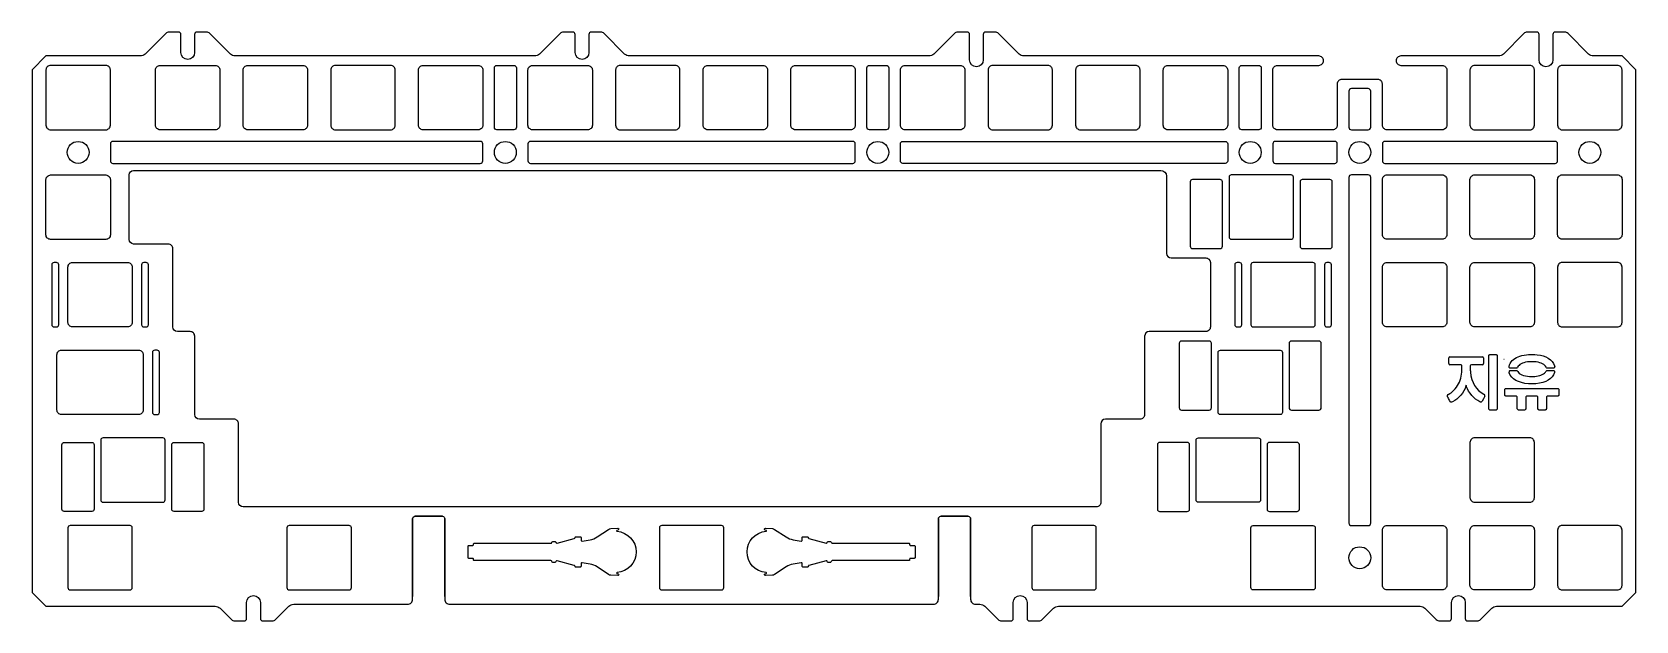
# Model space of a CAD drawing. Header units: millimetres. Extents: x 57 to 406, y 16 to 144.
import ezdxf

# ---------------------------------------------------------------- set-up
doc = ezdxf.new("R2010")
doc.units = ezdxf.units.MM
doc.layers.get('0').update_dxf_attribs({"linetype": 'CONTINUOUS'})

msp = doc.modelspace()

# ---------------------------------------------------------------- linework, layer by layer
for p, q in [((365.28, 72.17), (365.28, 72.78)), ((365.28, 71.56), (365.28, 72.17)), ((365.53, 73.03), (369.06, 73.03)), ((366.72, 71.31), (365.53, 71.31)), ((367.9, 71.31), (366.72, 71.31)), ((368.15, 70.69), (368.15, 71.06)), ((369.06, 73.03), (372.6, 73.03)), ((369.97, 71.06), (369.97, 70.71)), ((371.41, 71.31), (370.22, 71.31)), ((372.6, 71.31), (371.41, 71.31)), ((372.85, 72.78), (372.85, 72.17)), ((372.85, 72.17), (372.85, 71.56)), ((377.24, 72.5), (377.37, 72.5)), ((378.63, 70.62), (380.03, 70.62)), ((380.05, 70.02), (378.64, 70.02)), ((388.08, 70.02), (386.65, 70.02)), ((386.67, 70.62), (388.09, 70.62)), ((369.07, 66.84), (369.01, 66.63)), ((369.17, 66.54), (369.07, 66.84)), ((365.49, 63.56), (365.49, 63.56)), ((373.13, 64.48), (372.81, 63.93)), ((372.91, 64.89), (373.03, 64.83)), ((63.73, 41.42), (63.81, 41.42)), ((146.54, 38.37), (140.54, 38.37)), ((260.84, 38.37), (254.84, 38.37)), ((140.04, 37.87), (140.04, 20.92)), ((147.04, 20.92), (147.04, 37.87)), ((254.34, 37.87), (254.34, 20.92)), ((261.34, 20.92), (261.34, 37.87))]:
    msp.add_line(p, q)
for points in [[(254.84, 38.37), (260.84, 38.37, -0.414214), (261.34, 37.87), (261.34, 20.35, 0.414214), (262.42, 19.27), (263.38, 19.27, -0.198491), (264.44, 18.84), (267.34, 15.94, 0.198912), (268.05, 15.64), (270.13, 15.64, 0.414214), (270.63, 16.14), (270.63, 19.67, -1), (273.63, 19.67), (273.63, 16.14, 0.414214), (274.13, 15.64), (276.22, 15.64, 0.198912), (276.92, 15.94), (279.39, 18.4, -0.198912), (280.45, 18.84), (359.06, 18.84, -0.198912), (360.12, 18.4), (362.59, 15.94, 0.198912), (363.3, 15.64), (365.38, 15.64, 0.414214), (365.88, 16.14), (365.88, 19.67, -1), (368.88, 19.67), (368.88, 16.14, 0.414214), (369.38, 15.64), (371.47, 15.64, 0.198912), (372.17, 15.94), (374.64, 18.4, -0.198912), (375.7, 18.84), (402.98, 18.84), (405.98, 21.84), (405.98, 135.41), (402.98, 138.41), (396.75, 138.41, -0.198912), (395.69, 138.84), (391.22, 143.31, 0.198912), (390.52, 143.61), (388.43, 143.61, 0.414214), (387.93, 143.11), (387.93, 137.58, -1), (384.93, 137.58), (384.93, 143.11, 0.414214), (384.43, 143.61), (382.35, 143.61, 0.198912), (381.64, 143.31), (377.17, 138.84, -0.198912), (376.11, 138.41), (354.86, 138.41, 0.414214), (353.86, 137.41), (353.86, 137.38, 0.414214), (354.86, 136.38), (363.86, 136.38, -0.414214), (364.86, 135.38), (364.86, 123.38, -0.414214), (363.86, 122.38), (351.86, 122.38, -0.414214), (350.86, 123.38), (350.86, 132.33, 0.414214), (349.86, 133.33), (342.05, 133.33, 0.414214), (341.05, 132.33), (341.05, 123.38, -0.414214), (340.05, 122.38), (328.05, 122.38, -0.414214), (327.05, 123.38), (327.05, 135.38, -0.414214), (328.05, 136.38), (337.05, 136.38, 0.414214), (338.05, 137.38), (338.05, 137.41, 0.414214), (337.05, 138.41), (272.93, 138.41, -0.198912), (271.87, 138.84), (267.4, 143.31, 0.198912), (266.69, 143.61), (264.61, 143.61, 0.414214), (264.11, 143.11), (264.11, 137.58, -1), (261.11, 137.58), (261.11, 143.11, 0.414214), (260.61, 143.61), (258.52, 143.61, 0.198912), (257.81, 143.31), (253.35, 138.84, -0.198912), (252.28, 138.41), (187.2, 138.41, -0.198912), (186.14, 138.84), (181.67, 143.31, 0.198912), (180.97, 143.61), (178.88, 143.61, 0.414214), (178.38, 143.11), (178.38, 139.16, -1), (175.38, 139.16), (175.38, 143.11, 0.414214), (174.88, 143.61), (172.8, 143.61, 0.198912), (172.09, 143.31), (167.62, 138.84, -0.198912), (166.56, 138.41), (101.48, 138.41, -0.198912), (100.42, 138.84), (95.95, 143.31, 0.198912), (95.24, 143.61), (93.16, 143.61, 0.414214), (92.66, 143.11), (92.66, 139.16, -1), (89.66, 139.16), (89.66, 143.11, 0.414214), (89.16, 143.61), (87.07, 143.61, 0.198912), (86.36, 143.31), (81.9, 138.84, -0.198912), (80.83, 138.41), (60.32, 138.41), (57.32, 135.41), (57.32, 21.84), (60.32, 18.84), (97.12, 18.84, -0.198912), (98.18, 18.4), (100.65, 15.94, 0.198912), (101.36, 15.64), (103.44, 15.64, 0.414214), (103.94, 16.14), (103.94, 19.67, -1), (106.94, 19.67), (106.94, 16.14, 0.414214), (107.44, 15.64), (109.53, 15.64, 0.198912), (110.24, 15.94), (113.13, 18.83, -0.199266), (114.19, 19.27), (138.97, 19.27, 0.414214), (140.04, 20.35), (140.04, 37.87, -0.414214), (140.54, 38.37), (146.54, 38.37, -0.414214), (147.04, 37.87), (147.04, 20.35, 0.414214), (148.12, 19.27), (253.27, 19.27, 0.414214), (254.34, 20.35), (254.34, 37.87, -0.414214)], [(60.34, 123.38, 0.414214), (61.34, 122.38), (73.34, 122.38, 0.414214), (74.34, 123.38), (74.34, 135.38, 0.414214), (73.34, 136.38), (61.34, 136.38, 0.414214), (60.34, 135.38)], [(98.16, 135.38), (98.16, 123.38, -0.414214), (97.16, 122.38), (85.16, 122.38, -0.414214), (84.16, 123.38), (84.16, 135.38, -0.414214), (85.16, 136.38), (97.16, 136.38, -0.414214)], [(117.21, 123.38, -0.414214), (116.21, 122.38), (104.21, 122.38, -0.414214), (103.21, 123.38), (103.21, 135.38, -0.414214), (104.21, 136.38), (116.21, 136.38, -0.414214), (117.21, 135.38)], [(123.26, 136.38, 0.414214), (122.26, 135.38), (122.26, 123.38, 0.414214), (123.26, 122.38), (135.26, 122.38, 0.414214), (136.26, 123.38), (136.26, 135.38, 0.414214), (135.26, 136.38)], [(142.31, 136.38), (154.31, 136.38, -0.414214), (155.31, 135.38), (155.31, 123.38, -0.414214), (154.31, 122.38), (142.31, 122.38, -0.414214), (141.31, 123.38), (141.31, 135.38, -0.414214)], [(162.05, 122.38), (158.38, 122.38, -0.414214), (157.83, 122.93), (157.83, 135.83, -0.414214), (158.38, 136.38), (162.05, 136.38, -0.414214), (162.6, 135.83), (162.6, 122.93, -0.414214)], [(178.12, 136.38, -0.414214), (179.12, 135.38), (179.12, 123.38, -0.414214), (178.12, 122.38), (166.12, 122.38, -0.414214), (165.12, 123.38), (165.12, 135.38, -0.414214), (166.12, 136.38)], [(185.17, 122.38), (197.17, 122.38, 0.414214), (198.17, 123.38), (198.17, 135.38, 0.414214), (197.17, 136.38), (185.17, 136.38, 0.414214), (184.17, 135.38), (184.17, 123.38, 0.414214)], [(204.22, 122.38, -0.414214), (203.22, 123.38), (203.22, 135.38, -0.414214), (204.22, 136.38), (216.22, 136.38, -0.414214), (217.22, 135.38), (217.22, 123.38, -0.414214), (216.22, 122.38)], [(222.27, 123.38), (222.27, 135.38, -0.414214), (223.27, 136.38), (235.27, 136.38, -0.414214), (236.27, 135.38), (236.27, 123.38, -0.414214), (235.27, 122.38), (223.27, 122.38, -0.414214)], [(243.01, 136.38, -0.414214), (243.56, 135.83), (243.56, 122.93, -0.414214), (243.01, 122.38), (239.35, 122.38, -0.414214), (238.8, 122.93), (238.8, 135.83, -0.414214), (239.35, 136.38)], [(246.08, 135.38, -0.414214), (247.08, 136.38), (259.08, 136.38, -0.414214), (260.08, 135.38), (260.08, 123.38, -0.414214), (259.08, 122.38), (247.08, 122.38, -0.414214), (246.08, 123.38)], [(279.13, 135.38, 0.414214), (278.13, 136.38), (266.13, 136.38, 0.414214), (265.13, 135.38), (265.13, 123.38, 0.414214), (266.13, 122.38), (278.13, 122.38, 0.414214), (279.13, 123.38)], [(297.18, 136.38), (285.18, 136.38, 0.414214), (284.18, 135.38), (284.18, 123.38, 0.414214), (285.18, 122.38), (297.18, 122.38, 0.414214), (298.18, 123.38), (298.18, 135.38, 0.414214)], [(304.23, 122.38, -0.414214), (303.23, 123.38), (303.23, 135.38, -0.414214), (304.23, 136.38), (316.23, 136.38, -0.414214), (317.23, 135.38), (317.23, 123.38, -0.414214), (316.23, 122.38)], [(323.97, 136.38, -0.414214), (324.52, 135.83), (324.52, 122.93, -0.414214), (323.97, 122.38), (320.31, 122.38, -0.414214), (319.76, 122.93), (319.76, 135.83, -0.414214), (320.31, 136.38)], [(383.91, 123.38), (383.91, 135.38, 0.414214), (382.91, 136.38), (370.91, 136.38, 0.414214), (369.91, 135.38), (369.91, 123.38, 0.414214), (370.91, 122.38), (382.91, 122.38, 0.414214)], [(402.96, 135.38, 0.414214), (401.96, 136.38), (389.96, 136.38, 0.414214), (388.96, 135.38), (388.96, 123.38, 0.414214), (389.96, 122.38), (401.96, 122.38, 0.414214), (402.96, 123.38)], [(347.78, 131.31), (344.12, 131.31, 0.414214), (343.57, 130.76), (343.57, 122.93, 0.414214), (344.12, 122.38), (347.78, 122.38, 0.414214), (348.33, 122.93), (348.33, 130.76, 0.414214)], [(154.76, 119.85), (74.89, 119.85, 0.414214), (74.34, 119.3), (74.34, 115.63, 0.414214), (74.89, 115.08), (154.76, 115.08, 0.414214), (155.31, 115.63), (155.31, 119.3, 0.414214)], [(235.72, 119.85), (165.67, 119.85, 0.414214), (165.12, 119.3), (165.12, 115.63, 0.414214), (165.67, 115.08), (235.72, 115.08, 0.414214), (236.27, 115.63), (236.27, 119.3, 0.414214)], [(316.68, 119.85, -0.414214), (317.23, 119.3), (317.23, 115.63, -0.414214), (316.68, 115.08), (246.63, 115.08, -0.414214), (246.08, 115.63), (246.08, 119.3, -0.414214), (246.63, 119.85)], [(340.5, 119.85), (327.6, 119.85, 0.414214), (327.05, 119.3), (327.05, 115.63, 0.414214), (327.6, 115.08), (340.5, 115.08, 0.414214), (341.05, 115.63), (341.05, 119.3, 0.414214)], [(388.41, 119.85), (351.41, 119.85, 0.414214), (350.86, 119.3), (350.86, 115.63, 0.414214), (351.41, 115.08), (388.41, 115.08, 0.414214), (388.96, 115.63), (388.96, 119.3, 0.414214)], [(60.34, 111.55, -0.414214), (61.34, 112.55), (73.34, 112.55, -0.414214), (74.34, 111.55), (74.34, 99.55, -0.414214), (73.34, 98.55), (61.34, 98.55, -0.414214), (60.34, 99.55)], [(91.68, 78.52), (88.92, 78.52, -0.414001), (87.92, 79.52), (87.92, 96.55, 0.414994), (86.92, 97.55), (79.39, 97.55, -0.414001), (78.39, 98.55), (78.39, 112.55, -0.413999), (79.39, 113.55), (302.67, 113.55, -0.414167), (303.94, 112.28), (303.94, 95.52, 0.414001), (304.94, 94.52), (312.47, 94.52, -0.415009), (313.47, 93.52), (313.47, 79.52, -0.415009), (312.47, 78.52), (300.18, 78.52, 0.414001), (299.18, 77.52), (299.18, 60.47, -0.415009), (298.18, 59.47), (290.66, 59.47, 0.414001), (289.66, 58.47), (289.66, 41.42, -0.415009), (288.66, 40.42), (103.21, 40.42, -0.414001), (102.21, 41.42), (102.21, 58.47, 0.415001), (101.21, 59.47), (93.68, 59.47, -0.413581), (92.68, 60.47), (92.68, 77.52, 0.415001)], [(331.52, 112.07, 0.414214), (331.02, 112.57), (318.02, 112.57, 0.414214), (317.52, 112.07), (317.52, 99.07, 0.414214), (318.02, 98.57), (331.02, 98.57, 0.414214), (331.52, 99.07)], [(348.34, 36.92), (348.34, 112.02, 0.414214), (347.79, 112.57), (344.12, 112.57, 0.414214), (343.57, 112.02), (343.57, 36.92, 0.414214), (344.12, 36.37), (347.79, 36.37, 0.414214)], [(364.86, 111.57), (364.86, 99.57, -0.414214), (363.86, 98.57), (351.86, 98.57, -0.414214), (350.86, 99.57), (350.86, 111.57, -0.414214), (351.86, 112.57), (363.86, 112.57, -0.414214)], [(382.91, 112.57, -0.414214), (383.91, 111.57), (383.91, 99.57, -0.414214), (382.91, 98.57), (370.91, 98.57, -0.414214), (369.91, 99.57), (369.91, 111.57, -0.414214), (370.91, 112.57)], [(389.96, 112.57), (401.96, 112.57, -0.414214), (402.96, 111.57), (402.96, 99.57, -0.414214), (401.96, 98.57), (389.96, 98.57, -0.414214), (388.96, 99.57), (388.96, 111.57, -0.414214)], [(316.08, 97.07), (316.08, 111.07, 0.414214), (315.58, 111.57), (309.58, 111.57, 0.414214), (309.08, 111.07), (309.08, 97.07, 0.414214), (309.58, 96.57), (315.58, 96.57, 0.414214)], [(332.96, 97.07, 0.414214), (333.46, 96.57), (339.46, 96.57, 0.414214), (339.96, 97.07), (339.96, 111.07, 0.414214), (339.46, 111.57), (333.46, 111.57, 0.414214), (332.96, 111.07)], [(61.61, 93.02), (61.61, 80.02, 0.414214), (62.11, 79.52), (62.61, 79.52, 0.414214), (63.11, 80.02), (63.11, 93.02, 0.414214), (62.61, 93.52), (62.11, 93.52, 0.414214)], [(66.11, 93.52), (78.11, 93.52, -0.414214), (79.11, 92.52), (79.11, 80.52, -0.414214), (78.11, 79.52), (66.11, 79.52, -0.414214), (65.11, 80.52), (65.11, 92.52, -0.414214)], [(82.11, 79.52, 0.414214), (82.61, 80.02), (82.61, 93.02, 0.414214), (82.11, 93.52), (81.61, 93.52, 0.414214), (81.11, 93.02), (81.11, 80.02, 0.414214), (81.61, 79.52)], [(318.78, 80.02, 0.414214), (319.28, 79.52), (319.78, 79.52, 0.414214), (320.28, 80.02), (320.28, 93.02, 0.414214), (319.78, 93.52), (319.28, 93.52, 0.414214), (318.78, 93.02)], [(322.78, 79.52), (335.78, 79.52, 0.414214), (336.28, 80.02), (336.28, 93.02, 0.414214), (335.78, 93.52), (322.78, 93.52, 0.414214), (322.28, 93.02), (322.28, 80.02, 0.414214)], [(338.28, 93.02), (338.28, 80.02, 0.414214), (338.78, 79.52), (339.28, 79.52, 0.414214), (339.78, 80.02), (339.78, 93.02, 0.414214), (339.28, 93.52), (338.78, 93.52, 0.414214)], [(363.86, 79.52), (351.86, 79.52, -0.414214), (350.86, 80.52), (350.86, 92.52, -0.414214), (351.86, 93.52), (363.86, 93.52, -0.414214), (364.86, 92.52), (364.86, 80.52, -0.414214)], [(383.91, 80.52, -0.414214), (382.91, 79.52), (370.91, 79.52, -0.414214), (369.91, 80.52), (369.91, 92.52, -0.414214), (370.91, 93.52), (382.91, 93.52, -0.414214), (383.91, 92.52)], [(401.96, 79.52, 0.414214), (402.96, 80.52), (402.96, 92.52, 0.414214), (401.96, 93.52), (389.96, 93.52, 0.414214), (388.96, 92.52), (388.96, 80.52, 0.414214), (389.96, 79.52)], [(63.72, 74.47), (80.49, 74.47, -0.414214), (81.49, 73.47), (81.49, 61.47, -0.414214), (80.49, 60.47), (63.72, 60.47, -0.414214), (62.72, 61.47), (62.72, 73.47, -0.414214)], [(84.99, 60.97), (84.99, 73.97, 0.414214), (84.49, 74.47), (83.99, 74.47, 0.414214), (83.49, 73.97), (83.49, 60.97, 0.414214), (83.99, 60.47), (84.49, 60.47, 0.414214)], [(307.2, 76.47, 0.414214), (306.7, 75.97), (306.7, 61.97, 0.414214), (307.2, 61.47), (313.2, 61.47, 0.414214), (313.7, 61.97), (313.7, 75.97, 0.414214), (313.2, 76.47)], [(328.64, 74.47, -0.414214), (329.14, 73.97), (329.14, 60.97, -0.414214), (328.64, 60.47), (315.64, 60.47, -0.414214), (315.14, 60.97), (315.14, 73.97, -0.414214), (315.64, 74.47)], [(330.58, 61.97, 0.414214), (331.08, 61.47), (337.08, 61.47, 0.414214), (337.58, 61.97), (337.58, 75.97, 0.414214), (337.08, 76.47), (331.08, 76.47, 0.414214), (330.58, 75.97)], [(374.91, 73.52), (375.57, 73.52, -0.414214), (375.82, 73.27), (375.82, 67.49), (375.82, 61.72, -0.414214), (375.57, 61.47), (374.91, 61.47), (374.25, 61.47, -0.414214), (374, 61.72), (374, 67.49), (374, 73.27, -0.414214), (374.25, 73.52)], [(389.24, 65.34), (389.24, 64.76, -0.414214), (388.99, 64.51), (387.88, 64.51), (386.76, 64.51, 0.414214), (386.51, 64.26), (386.51, 62.99), (386.51, 61.72, -0.414214), (386.26, 61.47), (385.6, 61.47), (384.94, 61.47, -0.414214), (384.69, 61.72), (384.69, 62.99), (384.69, 64.26, 0.414214), (384.44, 64.51), (383.36, 64.51), (382.28, 64.51, 0.414214), (382.03, 64.26), (382.03, 62.99), (382.03, 61.72, -0.414214), (381.78, 61.47), (381.11, 61.47), (380.45, 61.47, -0.414214), (380.2, 61.72), (380.2, 62.99), (380.2, 64.26, 0.414214), (379.95, 64.51), (378.84, 64.51), (377.72, 64.51, -0.414214), (377.47, 64.76), (377.47, 65.34), (377.47, 65.91, -0.414214), (377.72, 66.16), (383.36, 66.16), (388.99, 66.16, -0.414214), (389.24, 65.91)], [(70.31, 39.42), (64.31, 39.42, -0.414214), (63.81, 39.92), (63.81, 53.92, -0.414214), (64.31, 54.42), (70.31, 54.42, -0.414214), (70.81, 53.92), (70.81, 39.92, -0.414214)], [(85.75, 41.42, 0.414214), (86.25, 41.92), (86.25, 54.92, 0.414214), (85.75, 55.42), (72.75, 55.42, 0.414214), (72.25, 54.92), (72.25, 41.92, 0.414214), (72.75, 41.42)], [(88.19, 54.42), (94.19, 54.42, -0.414214), (94.69, 53.92), (94.69, 39.92, -0.414214), (94.19, 39.42), (88.19, 39.42, -0.414214), (87.69, 39.92), (87.69, 53.92, -0.414214)], [(301.94, 53.92), (301.94, 39.92, 0.414214), (302.44, 39.42), (308.44, 39.42, 0.414214), (308.94, 39.92), (308.94, 53.92, 0.414214), (308.44, 54.42), (302.44, 54.42, 0.414214)], [(310.37, 54.92, -0.414214), (310.87, 55.42), (323.87, 55.42, -0.414214), (324.37, 54.92), (324.37, 41.92, -0.414214), (323.87, 41.42), (310.87, 41.42, -0.414214), (310.37, 41.92)], [(332.81, 39.92), (332.81, 53.92, 0.414214), (332.31, 54.42), (326.31, 54.42, 0.414214), (325.81, 53.92), (325.81, 39.92, 0.414214), (326.31, 39.42), (332.31, 39.42, 0.414214)], [(369.91, 42.42, 0.414214), (370.91, 41.42), (382.91, 41.42, 0.414214), (383.91, 42.42), (383.91, 54.42, 0.414214), (382.91, 55.42), (370.91, 55.42, 0.414214), (369.91, 54.42)], [(65.11, 35.87), (65.11, 22.87, 0.414214), (65.61, 22.37), (78.61, 22.37, 0.414214), (79.11, 22.87), (79.11, 35.87, 0.414214), (78.61, 36.37), (65.61, 36.37, 0.414214)], [(126.73, 35.87, 0.414214), (126.23, 36.37), (113.23, 36.37, 0.414214), (112.73, 35.87), (112.73, 22.87, 0.414214), (113.23, 22.37), (126.23, 22.37, 0.414214), (126.73, 22.87)], [(176.66, 27.53, -0.414214), (176.46, 27.33), (175.58, 27.33, -0.267949), (175.41, 27.43), (175.3, 27.6, 0.198912), (175.18, 27.69), (171.46, 28.69, 0.414214), (171.21, 28.55), (171.2, 28.52, -0.339454), (171.01, 28.37), (170.52, 28.37, -0.339454), (170.32, 28.52), (170.3, 28.6, 0.339454), (170.11, 28.74), (153.49, 28.74, -0.414214), (153.29, 28.94), (153.29, 29.04, 0.414214), (153.09, 29.24), (152.29, 29.24, -0.414214), (152.09, 29.44), (152.09, 31.82, -0.414214), (152.29, 32.02), (153.09, 32.02, 0.414214), (153.29, 32.22), (153.29, 32.32, -0.414214), (153.49, 32.52), (170.11, 32.52, 0.339454), (170.3, 32.67), (170.32, 32.74, -0.339454), (170.52, 32.89), (171.01, 32.89, -0.339454), (171.2, 32.74), (171.21, 32.71, 0.414214), (171.46, 32.57), (175.18, 33.57, 0.198912), (175.3, 33.66), (175.41, 33.84, -0.267949), (175.58, 33.94), (176.46, 33.94, -0.414214), (176.66, 33.74), (176.66, 33.17, 0.466308), (176.9, 32.98), (178.63, 33.28, 0.1022), (180.14, 33.88), (182.64, 35.53, -0.131652), (183.13, 35.69), (184.63, 35.78, -0.876976), (184.71, 35.39), (184.47, 35.31, 0.818535), (184.49, 35.12, -0.391632), (188.64, 30.63, -0.391632), (184.49, 26.14, 0.818535), (184.47, 25.95), (184.71, 25.87, -0.872751), (184.63, 25.48), (183.14, 25.57, -0.131171), (182.64, 25.73), (180.14, 27.38, 0.1022), (178.63, 27.98), (176.9, 28.28, 0.466308), (176.66, 28.09)], [(207.19, 36.37), (194.19, 36.37, 0.414214), (193.69, 35.87), (193.69, 22.87, 0.414214), (194.19, 22.37), (207.19, 22.37, 0.414214), (207.69, 22.87), (207.69, 35.87, 0.414214)], [(229.93, 32.57, 0.414214), (230.18, 32.71), (230.18, 32.74, -0.339454), (230.38, 32.89), (230.87, 32.89, -0.339454), (231.06, 32.74), (231.08, 32.67, 0.339454), (231.28, 32.52), (247.89, 32.52, -0.414214), (248.09, 32.32), (248.09, 32.22, 0.414214), (248.29, 32.02), (249.09, 32.02, -0.414214), (249.29, 31.82), (249.29, 29.44, -0.414214), (249.09, 29.24), (248.29, 29.24, 0.414214), (248.09, 29.04), (248.09, 28.94, -0.414214), (247.89, 28.74), (231.28, 28.74, 0.339454), (231.08, 28.6), (231.06, 28.52, -0.339454), (230.87, 28.37), (230.38, 28.37, -0.339454), (230.18, 28.52), (230.18, 28.55, 0.414214), (229.93, 28.69), (226.2, 27.69, 0.198912), (226.08, 27.6), (225.98, 27.43, -0.267949), (225.81, 27.33), (224.92, 27.33, -0.414214), (224.72, 27.53), (224.72, 28.09, 0.466308), (224.49, 28.28), (222.75, 27.98, 0.1022), (221.25, 27.38), (218.74, 25.73, -0.131171), (218.25, 25.57), (216.75, 25.48, -0.872751), (216.68, 25.87), (216.92, 25.95, 0.818535), (216.89, 26.14, -0.391632), (212.74, 30.63, -0.391632), (216.89, 35.12, 0.818535), (216.92, 35.31), (216.68, 35.39, -0.876976), (216.76, 35.78), (218.25, 35.69, -0.131652), (218.74, 35.53), (221.25, 33.88, 0.1022), (222.75, 33.28), (224.49, 32.98, 0.466308), (224.72, 33.17), (224.72, 33.74, -0.414214), (224.92, 33.94), (225.81, 33.94, -0.267949), (225.98, 33.84), (226.08, 33.66, 0.198912), (226.2, 33.57)], [(288.66, 35.87, 0.414214), (288.16, 36.37), (275.16, 36.37, 0.414214), (274.66, 35.87), (274.66, 22.87, 0.414214), (275.16, 22.37), (288.16, 22.37, 0.414214), (288.66, 22.87)], [(335.78, 22.37), (322.78, 22.37, -0.414214), (322.28, 22.87), (322.28, 35.87, -0.414214), (322.78, 36.37), (335.78, 36.37, -0.414214), (336.28, 35.87), (336.28, 22.87, -0.414214)], [(351.86, 36.37), (363.86, 36.37, -0.414214), (364.86, 35.37), (364.86, 23.37, -0.414214), (363.86, 22.37), (351.86, 22.37, -0.414214), (350.86, 23.37), (350.86, 35.37, -0.414214)], [(382.91, 22.37), (370.91, 22.37, -0.414214), (369.91, 23.37), (369.91, 35.37, -0.414214), (370.91, 36.37), (382.91, 36.37, -0.414214), (383.91, 35.37), (383.91, 23.37, -0.414214)], [(401.96, 36.37), (389.96, 36.37, 0.414214), (388.96, 35.37), (388.96, 23.37, 0.414214), (389.96, 22.37), (401.96, 22.37, 0.414214), (402.96, 23.37), (402.96, 35.37, 0.414214)]]:
    msp.add_lwpolyline(points, format="xyb", close=True)
for centre in [(67.34, 117.46), (160.21, 117.46), (241.18, 117.46), (322.14, 117.46), (345.95, 117.46), (395.96, 117.46), (345.95, 29.37)]:
    msp.add_circle(centre, 2.38)
for centre, start, end in [((365.53, 72.78), 90, 180), ((365.53, 71.56), 180, 270), ((367.9, 71.06), -0.0114, 90), ((370.22, 71.06), 90, 180), ((372.6, 72.78), 0, 90), ((372.6, 71.56), -90, 0), ((378.63, 70.87), 167.0754, 270), ((378.64, 69.77), 90, 193.7308), ((380.03, 70.87), 270, 336.5529), ((380.05, 69.77), 25.2529, 90), ((386.65, 69.77), 90, 154.7964), ((386.67, 70.87), 203.3169, 270), ((388.08, 69.77), -13.571, 90), ((388.09, 70.87), -90, 11.6167), ((365.19, 64.59), 116.8064, 208.4298), ((372.91, 64.61), -29.4691, 62.2742)]:
    msp.add_arc(centre, 0.25, start, end)
for points in [[(379.1, 72.2), (379.77, 72.88), (380.75, 73.29), (382.18, 73.49)], [(382.18, 73.49), (382.59, 73.55), (384.08, 73.55), (384.51, 73.49)], [(384.51, 73.49), (385.51, 73.36), (386.27, 73.13), (386.91, 72.75)], [(367.99, 68.82), (368.11, 69.4), (368.15, 69.93), (368.15, 70.69)], [(369.97, 70.71), (369.97, 70.37), (369.99, 69.93), (370.01, 69.72)], [(378.39, 70.93), (378.5, 71.4), (378.74, 71.84), (379.1, 72.2)], [(380.27, 70.8), (380.27, 70.79), (380.26, 70.78), (380.26, 70.77)], [(382.4, 71.91), (381.32, 71.76), (380.54, 71.35), (380.27, 70.8)], [(380.28, 69.88), (380.28, 69.88), (380.28, 69.87), (380.28, 69.87)], [(380.28, 69.87), (380.59, 69.24), (381.57, 68.82), (382.87, 68.76)], [(384.31, 71.91), (383.91, 71.97), (382.79, 71.97), (382.4, 71.91)], [(386.44, 70.77), (386.19, 71.34), (385.44, 71.75), (384.31, 71.91)], [(385.62, 69.16), (386.02, 69.35), (386.29, 69.59), (386.42, 69.88)], [(386.91, 72.75), (387.62, 72.33), (388.08, 71.78), (388.3, 71.07)], [(388.3, 71.07), (388.32, 71.02), (388.33, 70.97), (388.34, 70.92)], [(369.01, 66.63), (368.65, 65.38), (367.34, 63.84), (366.14, 63.27)], [(366.4, 65.77), (367.22, 66.6), (367.75, 67.6), (367.99, 68.82)], [(372.02, 63.28), (370.86, 63.82), (369.57, 65.3), (369.17, 66.54)], [(370.01, 69.72), (370.21, 67.47), (371.24, 65.77), (372.91, 64.89)], [(378.45, 69.52), (378.43, 69.59), (378.42, 69.65), (378.4, 69.71)], [(382.62, 67.17), (380.43, 67.33), (378.88, 68.2), (378.45, 69.52)], [(384.2, 67.18), (383.83, 67.15), (383, 67.14), (382.62, 67.17)], [(382.87, 68.76), (383.44, 68.73), (383.92, 68.75), (384.38, 68.81)], [(388.3, 69.63), (387.87, 68.23), (386.44, 67.38), (384.2, 67.18)], [(384.38, 68.81), (384.9, 68.88), (385.25, 68.98), (385.62, 69.16)], [(388.32, 69.71), (388.32, 69.68), (388.31, 69.66), (388.3, 69.63)], [(365.04, 64.35), (365.02, 64.39), (364.99, 64.44), (364.97, 64.47)], [(365.49, 63.56), (365.35, 63.8), (365.15, 64.16), (365.04, 64.35)], [(365.08, 64.82), (365.11, 64.83), (365.14, 64.85), (365.17, 64.86)], [(365.17, 64.86), (365.64, 65.1), (365.96, 65.34), (366.4, 65.77)], [(366.14, 63.27), (365.72, 63.07), (365.77, 63.05), (365.49, 63.56)], [(372.81, 63.93), (372.32, 63.05), (372.38, 63.1), (372.02, 63.28)]]:
    msp.add_open_spline(points, degree=3)

doc.saveas('drawing.dxf')
